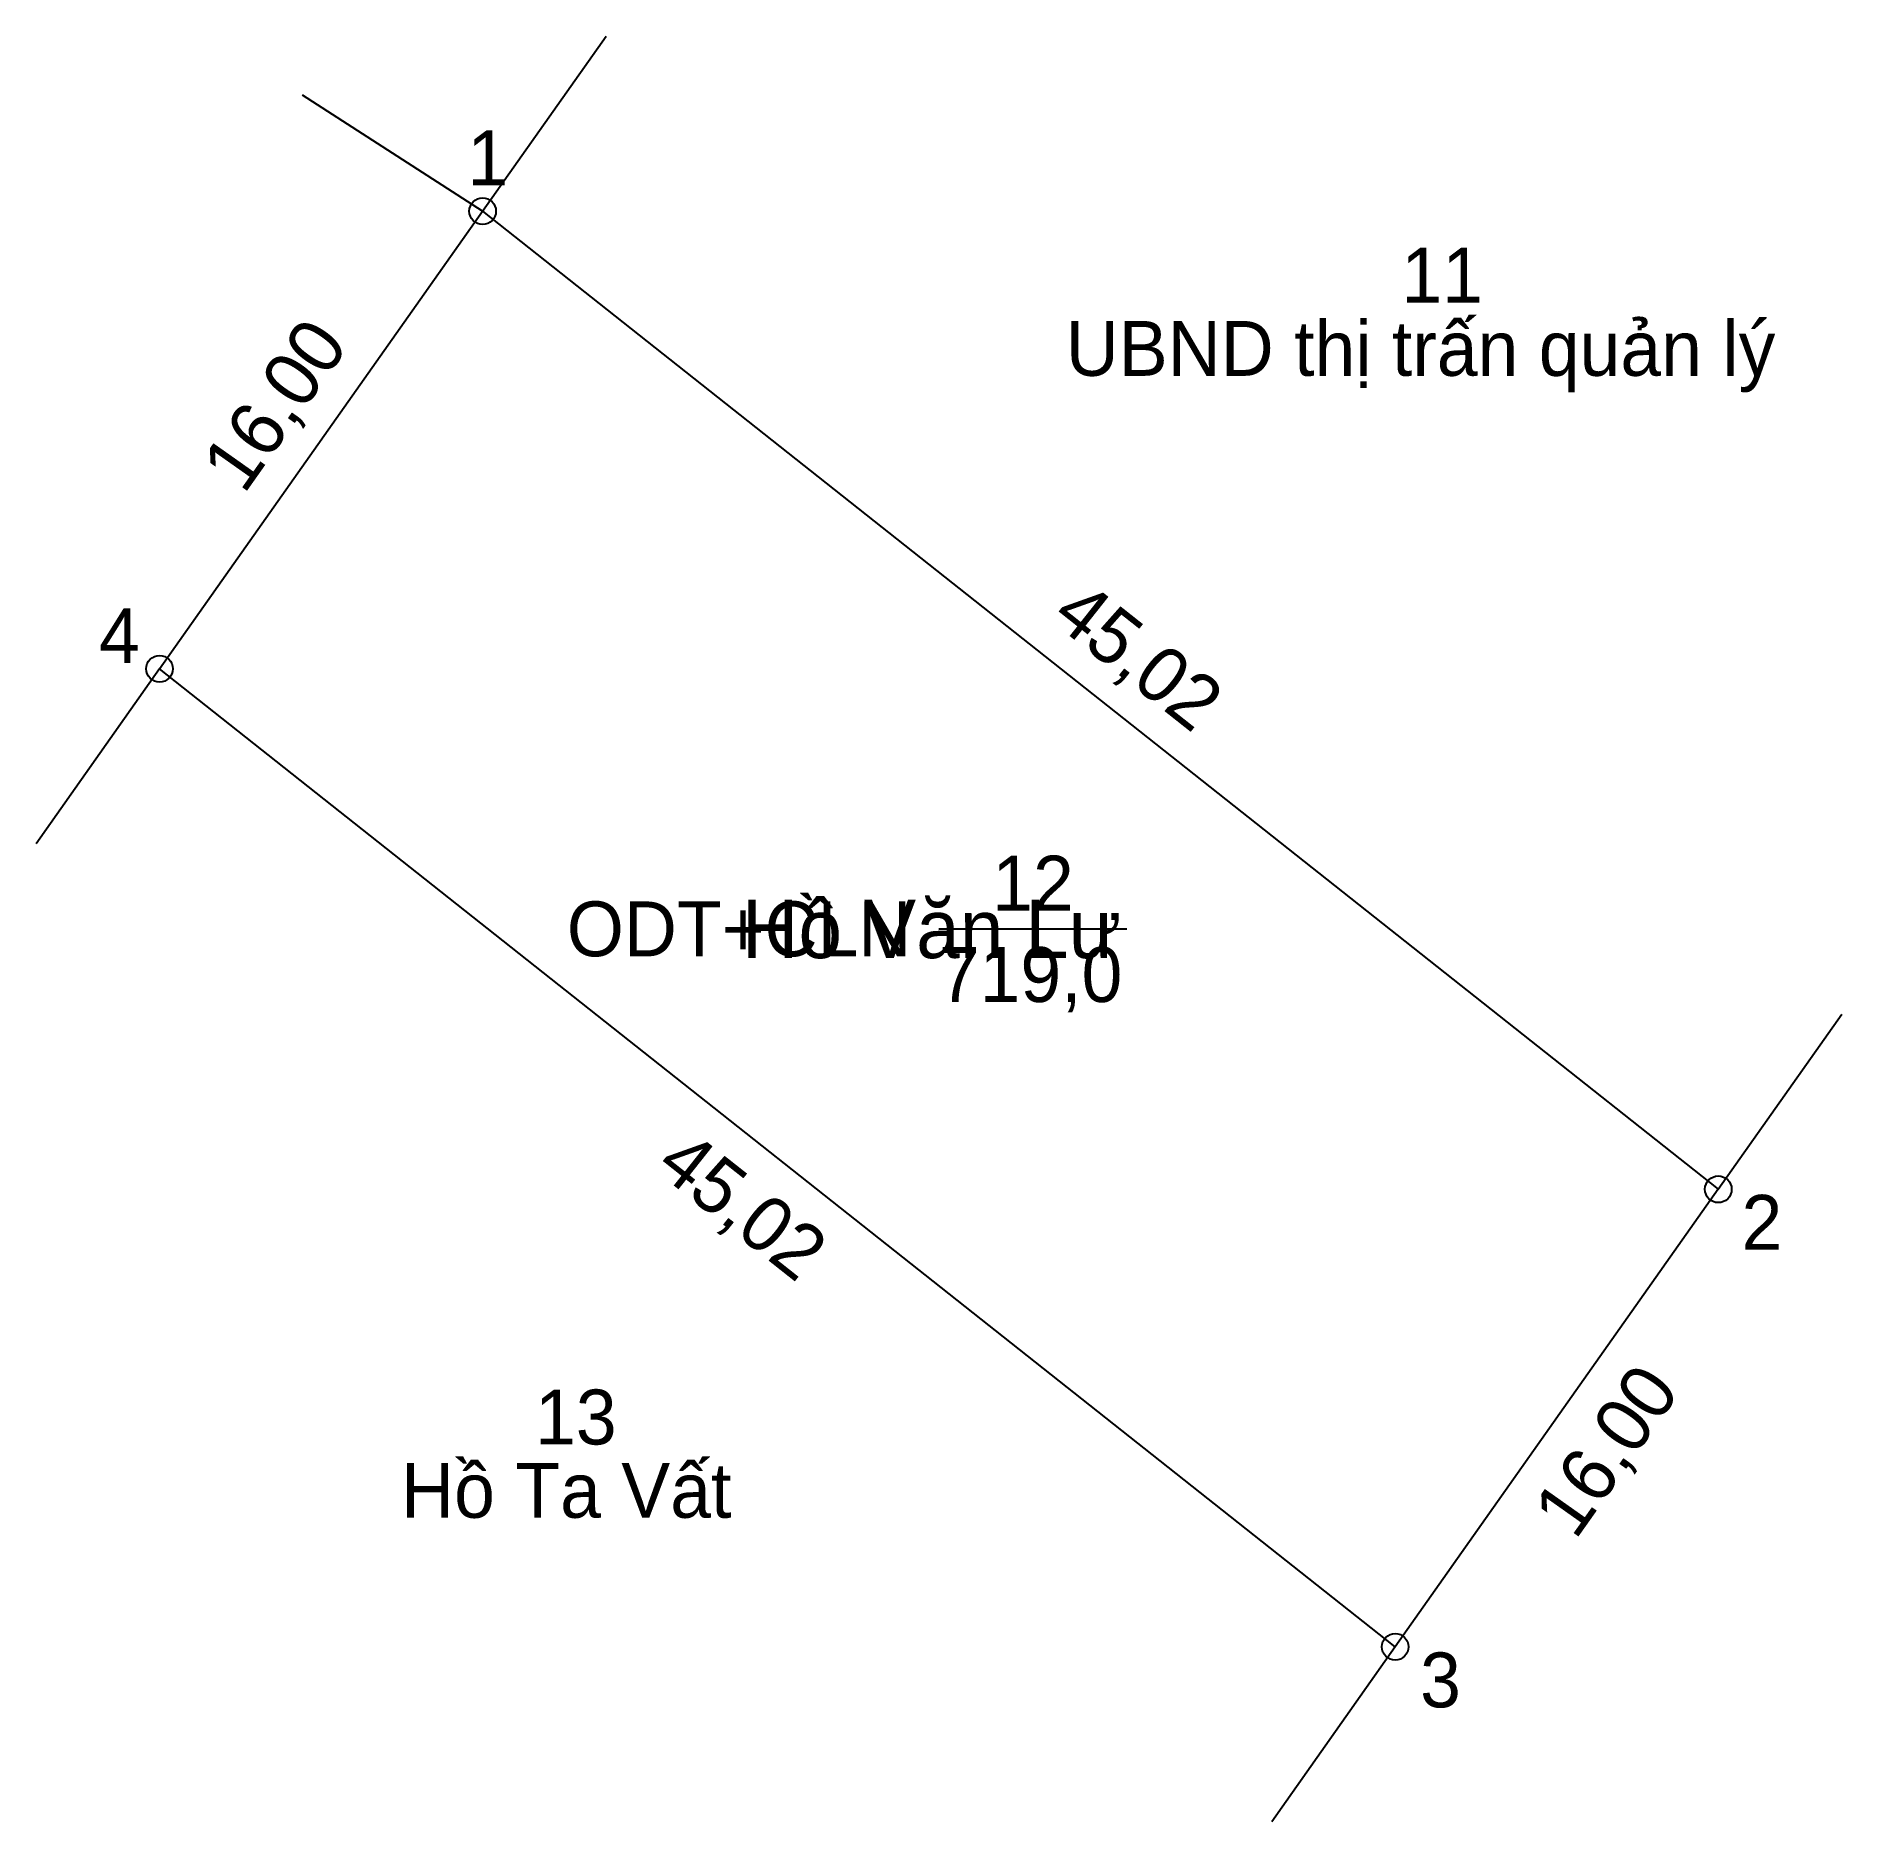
# Model space of a CAD drawing. Extents: x 535880.3 to 535931.9, y 1839363.3 to 1839414.4.
import ezdxf

# ---------------------------------------------------------------- set-up
doc = ezdxf.new("R2010")
doc.units = 0
for name, color, linetype in [('CanhThua', 7, 'Continuous'), ('ChieuDaiCanhThua', 7, 'Continuous'), ('MocDinhThua', 7, 'Continuous'), ('NhanDiaChinhThua', 7, 'Continuous'), ('NhanTuCan', 7, 'Continuous'), ('RauThua', 7, 'Continuous'), ('SoHieuDinhThua', 7, 'Continuous'), ('TenChuLanCan', 7, 'Continuous'), ('TenChuSuDung', 7, 'Continuous')]:
    doc.layers.add(name, color=color, linetype=linetype)

msp = doc.modelspace()

# ---------------------------------------------------------------- linework, layer by layer
at = {"layer": 'CanhThua'}
for p, q in [((535883.82, 1839396.29), (535893.05, 1839409.36)), ((535893.05, 1839409.36), (535928.35, 1839381.42)), ((535919.12, 1839368.35), (535883.82, 1839396.29)), ((535928.35, 1839381.42), (535919.12, 1839368.35))]:
    msp.add_line(p, q, dxfattribs=at)
at = {"layer": 'MocDinhThua'}
for centre in [(535893.05, 1839409.36), (535883.82, 1839396.29), (535928.35, 1839381.42), (535919.12, 1839368.35)]:
    msp.add_circle(centre, 0.381, dxfattribs=at)
at = {"layer": 'NhanDiaChinhThua'}
msp.add_line((535906.08, 1839388.86), (535911.454, 1839388.86), dxfattribs=at)
at = {"layer": 'RauThua'}
for p, q in [((535893.05, 1839409.36), (535896.577, 1839414.361)), ((535893.05, 1839409.36), (535887.907, 1839412.677)), ((535883.82, 1839396.29), (535880.294, 1839391.288)), ((535928.35, 1839381.42), (535931.88, 1839386.419)), ((535919.12, 1839368.35), (535915.591, 1839363.35))]:
    msp.add_line(p, q, dxfattribs=at)

# ---------------------------------------------------------------- texts
at = {"layer": 'ChieuDaiCanhThua'}
for s, rotation, p in [('16,00', 54.7704, (535886.228, 1839401.245)), ('45,02', 321.6383, (535909.248, 1839397.676)), ('45,02', 321.6383, (535897.939, 1839381.979)), ('16,00', 54.7704, (535924.264, 1839371.373))]:
    msp.add_text(s, height=1.5673, rotation=rotation, dxfattribs=at).set_placement(p)
at = {"layer": 'NhanDiaChinhThua'}
for s, p in [('12', (535907.607, 1839389.382)), ('ODT+CLN', (535895.455, 1839388.076)), ('719,0', (535906.081, 1839386.77))]:
    msp.add_text(s, height=1.5673, dxfattribs=at).set_placement(p)
at = {"layer": 'NhanTuCan'}
for s, p in [('11', (535919.296, 1839406.751)), ('13', (535894.547, 1839374.131))]:
    msp.add_text(s, height=1.5673, dxfattribs=at).set_placement(p)
at = {"layer": 'SoHieuDinhThua'}
for s, p in [('1', (535892.613, 1839410.099)), ('4', (535882.087, 1839396.451)), ('2', (535929.013, 1839379.691)), ('3', (535919.831, 1839366.621))]:
    msp.add_text(s, height=1.567, dxfattribs=at).set_placement(p)
at = {"layer": 'TenChuLanCan'}
for s, height, p in [('UBND thị trấn quản lý', 1.56734, (535909.71, 1839404.657)), ('Hồ Ta Vất', 1.5673, (535890.721, 1839372.037))]:
    msp.add_text(s, height=height, dxfattribs=at).set_placement(p)
at = {"layer": 'TenChuSuDung'}
msp.add_text('Hồ Văn Lư', height=1.6748, dxfattribs=at).set_placement((535900.455, 1839388.023))

doc.saveas('drawing.dxf')
